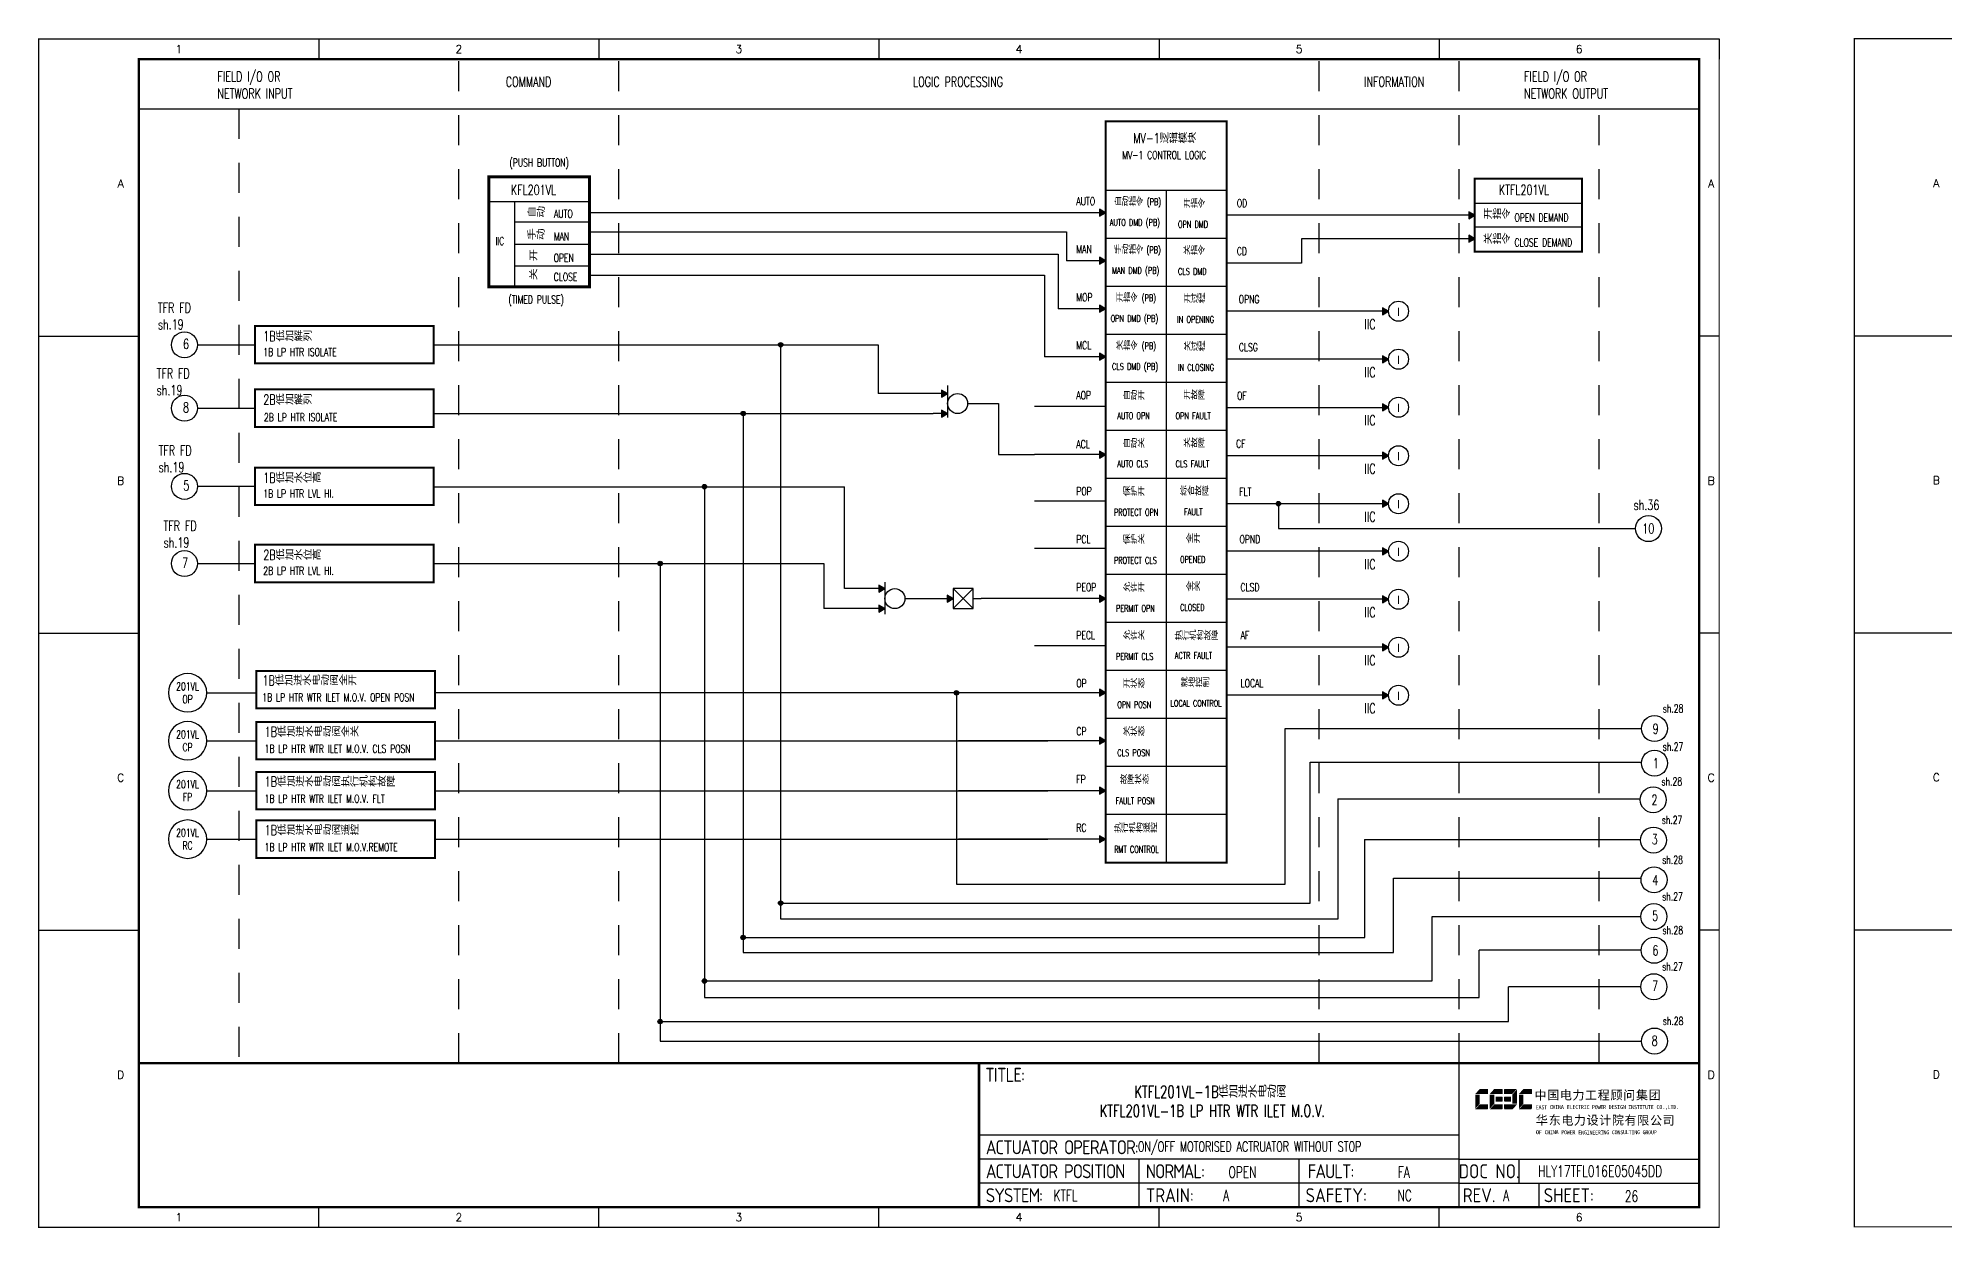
# Model space of a CAD drawing. Header units: millimetres. Extents: x 6586 to 9951, y 1074 to 5865.
# Drawn here: x 7672 to 8148.6, y 3934 to 4231.4 of the extents above; entities that cross this region are included whole.
import ezdxf
from ezdxf.enums import TextEntityAlignment as Align

# ---------------------------------------------------------------- set-up
doc = ezdxf.new("R2010")
doc.units = ezdxf.units.MM
doc.linetypes.add('DASHED', pattern=[0.75, 0.5, -0.25])
doc.linetypes.add('JIS_02_0.7', pattern=[1.35, 0.75, -0.6])
for name, color, linetype in [('BORDER', 1, 'Continuous'), ('INSTRUMENT', 4, 'Continuous'), ('MLINE', 6, 'Continuous'), ('TITLE', 1, 'Continuous'), ('TK', 7, 'Continuous'), ('图框_外框线', 7, 'Continuous'), ('图框_标题栏文字', 6, 'Continuous')]:
    doc.layers.add(name, color=color, linetype=linetype)
doc.styles.add('ecepdi', font='simhei.ttf', dxfattribs={"width": 0.9})
doc.styles.get("Standard").update_dxf_attribs({"font": 'romans.shx', "width": 0.7, "bigfont": '@0hztxta.shx'})
doc.styles.add('工程字', font='gbenor.shx', dxfattribs={"bigfont": 'gbcbig.shx'})

# ---------------------------------------------------------------- blocks, each defined once
blk = doc.blocks.new('INS00')
at = {"layer": 'INSTRUMENT', "color": 0}
blk.add_lwpolyline([(6, 0, 1), (-6, 0, 1)], format="xyb", close=True, dxfattribs=at)
at = {"layer": 'INSTRUMENT', "flags": 1}
for tag, p in [('INSNAM', (0, 9)), ('INSDGN', (0, -9)), ('INSSUP', (0, -15)), ('INSTYP', (0, -12)), ('INSMAN', (0, -18)), ('INSREM', (0, -21))]:
    blk.add_attdef(tag, text='', height=3, dxfattribs=at).set_placement(p, align=Align.TOP_CENTER)
at = {"layer": 'INSTRUMENT', "width": 0.7}
for tag, p in [('INSHH', (6, 3.5)), ('INSL', (6, -3)), ('INSLL', (6, -6))]:
    blk.add_attdef(tag, p, '', height=2.5, dxfattribs=at)
for tag, p in [('INSIDE', (0, 2)), ('INSSYS', (0, -2))]:
    blk.add_attdef(tag, text='', height=2.5, dxfattribs=at).set_placement(p, align=Align.MIDDLE)
at = {"layer": 'INSTRUMENT', "linetype": 'DASHED', "width": 0.7}
blk.add_attdef('INSH', (6, 0.5), '', height=2.5, dxfattribs=at)
blk = doc.blocks.new('huo')
at = {"layer": 'BORDER'}
for points in [[(-72.15, 909.27), (-73.65, 910.13), (-73.65, 908.4)], [(-72.15, 904.27), (-73.65, 905.13), (-73.65, 903.4)]]:
    blk.add_hatch(color=256, dxfattribs=at).paths.add_polyline_path(points)
for p, q in [((-72.15, 911.28), (-72.15, 903.28)), ((-72.15, 909.27), (-75.75, 909.27)), ((-67.15, 906.77), (-65.15, 906.77)), ((-72.15, 904.27), (-75.75, 904.27))]:
    blk.add_line(p, q, dxfattribs=at)
for points in [[(-72.15, 909.27), (-73.65, 910.13), (-73.65, 908.4)], [(-72.15, 904.27), (-73.65, 905.13), (-73.65, 903.4)]]:
    blk.add_lwpolyline(points, close=True, dxfattribs=at)
blk.add_circle((-69.65, 906.77), 2.5, dxfattribs=at)
blk = doc.blocks.new('A$C1E0003F3')
h = blk.add_hatch(color=152)
edge = h.paths.add_edge_path()
edge.add_ellipse((5.15, 4.41), major_axis=(0, 0.211), ratio=0.769231, start_angle=-90, end_angle=0)
edge.add_line((5.15, 4.62), (3.22, 4.62))
edge.add_line((3.22, 4.62), (2.09, 3.35))
edge.add_line((2.09, 3.35), (5.32, 3.35))
edge.add_line((5.32, 3.35), (5.32, 4.41))
h.paths.add_polyline_path([(3.22, 3.23), (2.09, 3.23), (2.09, -0.36), (3.22, 0.91)])
edge = h.paths.add_edge_path()
edge.add_line((5.32, 0.81), (3.27, 0.81))
edge.add_line((3.27, 0.81), (2.13, -0.46))
edge.add_line((2.13, -0.46), (5.15, -0.46))
edge.add_ellipse((5.15, -0.25), major_axis=(0, 0.211), ratio=0.769231, start_angle=180, end_angle=270)
edge.add_line((5.32, -0.25), (5.32, 0.81))
h = blk.add_hatch(color=152)
edge = h.paths.add_edge_path()
edge.add_ellipse((8.78, 4.41), major_axis=(0, 0.211), ratio=0.769231, start_angle=-90, end_angle=0)
edge.add_line((8.78, 4.62), (6.84, 4.62))
edge.add_line((6.84, 4.62), (5.71, 3.35))
edge.add_line((5.71, 3.35), (8.94, 3.35))
edge.add_line((8.94, 3.35), (8.94, 4.41))
h.paths.add_polyline_path([(6.84, 3.23), (5.71, 3.23), (5.71, -0.36), (6.84, 0.91)])
edge = h.paths.add_edge_path()
edge.add_ellipse((8.78, 2.49), major_axis=(0, 0.211), ratio=0.769231, start_angle=-90, end_angle=0)
edge.add_line((8.78, 2.7), (7.22, 2.7))
edge.add_line((7.22, 2.7), (7.22, 1.44))
edge.add_line((7.22, 1.44), (8.78, 1.44))
edge.add_ellipse((8.78, 1.65), major_axis=(0, 0.211), ratio=0.769231, start_angle=180, end_angle=270)
edge.add_line((8.94, 1.65), (8.94, 2.49))
edge = h.paths.add_edge_path()
edge.add_line((8.94, 0.81), (6.89, 0.81))
edge.add_line((6.89, 0.81), (5.75, -0.46))
edge.add_line((5.75, -0.46), (8.78, -0.46))
edge.add_ellipse((8.78, -0.25), major_axis=(0, 0.211), ratio=0.769231, start_angle=180, end_angle=270)
edge.add_line((8.94, -0.25), (8.94, 0.81))
h = blk.add_hatch(color=1)
edge = h.paths.add_edge_path()
edge.add_line((12.48, 4.62), (9.46, 4.62))
edge.add_ellipse((9.46, 4.41), major_axis=(0, 0.211), ratio=0.769231, start_angle=0, end_angle=90)
edge.add_line((9.3, 4.41), (9.3, 3.35))
edge.add_line((9.3, 3.35), (11.35, 3.35))
edge.add_line((11.35, 3.35), (12.48, 4.62))
h.paths.add_polyline_path([(12.57, 4.56), (11.38, 3.23), (11.38, 0.93), (12.57, 0.93)])
edge = h.paths.add_edge_path()
edge.add_line((11.03, 2.7), (9.46, 2.7))
edge.add_ellipse((9.46, 2.49), major_axis=(0, 0.211), ratio=0.769231, start_angle=0, end_angle=90)
edge.add_line((9.3, 2.49), (9.3, 1.65))
edge.add_ellipse((9.46, 1.65), major_axis=(0, 0.211), ratio=0.769231, start_angle=90, end_angle=180)
edge.add_line((9.46, 1.44), (11.03, 1.44))
edge.add_line((11.03, 1.44), (11.03, 2.7))
h = blk.add_hatch(color=1)
edge = h.paths.add_edge_path()
edge.add_line((12.58, 0.79), (9.3, 0.79))
edge.add_line((9.3, 0.79), (9.3, -0.27))
edge.add_ellipse((9.46, -0.27), major_axis=(0, 0.211), ratio=0.769231, start_angle=90, end_angle=180)
edge.add_line((9.46, -0.48), (11.43, -0.48))
edge.add_line((11.43, -0.48), (12.58, 0.79))
h = blk.add_hatch(color=152)
edge = h.paths.add_edge_path()
edge.add_ellipse((16.11, 4.41), major_axis=(0, 0.211), ratio=0.769231, start_angle=-90, end_angle=0)
edge.add_line((16.11, 4.62), (14.14, 4.62))
edge.add_line((14.14, 4.62), (13, 3.35))
edge.add_line((13, 3.35), (16.27, 3.35))
edge.add_line((16.27, 3.35), (16.27, 4.41))
h.paths.add_polyline_path([(14.14, 3.23), (13, 3.23), (13, -0.36), (14.14, 0.91)])
edge = h.paths.add_edge_path()
edge.add_line((16.27, 0.81), (14.18, 0.81))
edge.add_line((14.18, 0.81), (13.04, -0.46))
edge.add_line((13.04, -0.46), (16.03, -0.46))
edge.add_ellipse((16.03, -0.15), major_axis=(0, 0.316), ratio=0.769231, start_angle=180, end_angle=270)
edge.add_line((16.27, -0.15), (16.27, 0.81))
at = {"layer": 'TITLE', "color": 7, "style": 'ecepdi'}
for s, p in [('中', (16.92, 1.94)), ('国', (20.09, 2)), ('电', (23.25, 1.99)), ('力', (26.39, 1.96)), ('工', (29.53, 1.95)), ('程', (32.71, 1.98)), ('顾', (35.9, 1.98)), ('问', (39.09, 1.94)), ('集', (42.26, 1.98)), ('团', (45.42, 2.01)), ('华', (17.24, -4.31)), ('东', (20.45, -4.29)), ('电', (23.62, -4.35)), ('力', (26.75, -4.32)), ('设', (29.92, -4.3)), ('计', (33.05, -4.31)), ('院', (36.26, -4.29)), ('有', (39.41, -4.29)), ('限', (42.57, -4.32)), ('公', (45.78, -4.38)), ('司', (48.91, -4.35))]:
    blk.add_text(s, height=2.2, dxfattribs=at).set_placement(p)
at = {"layer": 'TITLE', "color": 7, "style": 'ecepdi', "width": 0.975}
for s, p in [('E', (17.58, 0.02)), ('A', (18.29, 0.03)), ('S', (19, 0.03)), ('T', (19.7, 0.03)), ('C', (21.1, 0.09)), ('H', (21.77, 0.09)), ('I', (22.46, 0.09)), ('N', (23.17, 0.1)), ('A', (23.86, 0.1)), ('E', (25.35, 0.09)), ('L', (26.05, 0.11)), ('E', (26.76, 0.1)), ('C', (27.46, 0.12)), ('T', (28.18, 0.11)), ('R', (28.87, 0.1)), ('I', (29.57, 0.11)), ('C', (30.28, 0.1)), ('P', (31.64, 0.09)), ('O', (32.32, 0.08)), ('W', (33.03, 0.08)), ('E', (33.72, 0.08)), ('R', (34.42, 0.09)), ('D', (35.81, 0.1)), ('E', (36.52, 0.1)), ('S', (37.2, 0.1)), ('I', (37.91, 0.09)), ('G', (38.68, 0.11)), ('N', (39.38, 0.09)), ('I', (40.72, 0.07)), ('N', (41.43, 0.08)), ('S', (42.14, 0.08)), ('T', (42.83, 0.08)), ('I', (43.52, 0.09)), ('T', (44.22, 0.07)), ('U', (44.93, 0.07)), ('T', (45.63, 0.08)), ('E', (46.34, 0.09)), ('C', (47.76, 0.11)), ('O', (48.48, 0.1)), ('L', (50.56, 0.1)), ('T', (51.27, 0.1)), ('D', (51.96, 0.1)), ('.', (49.23, 0.1)), (',', (49.87, 0.1)), ('.', (52.72, 0.11)), ('O', (17.67, -6.18)), ('OF', (18.01, -6.2)), ('F', (18.37, -6.2)), ('C', (19.8, -6.19)), ('H', (20.47, -6.19)), ('I', (21.15, -6.19)), ('N', (21.87, -6.18)), ('A', (22.56, -6.18)), ('P', (23.98, -6.2)), ('O', (24.66, -6.21)), ('W', (25.36, -6.21)), ('E', (26.06, -6.21)), ('R', (26.75, -6.2)), ('E', (28.19, -6.24)), ('N', (28.91, -6.27)), ('G', (29.62, -6.26)), ('I', (30.32, -6.27)), ('N', (31.02, -6.27)), ('E', (31.7, -6.28)), ('E', (32.41, -6.27)), ('R', (33.1, -6.24)), ('I', (33.81, -6.24)), ('N', (34.51, -6.26)), ('G', (35.2, -6.24)), ('C', (36.61, -6.19)), ('O', (37.3, -6.21)), ('N', (38, -6.2)), ('S', (38.71, -6.21)), ('U', (39.41, -6.18)), ('L', (40.11, -6.18)), ('T', (40.81, -6.19)), ('I', (41.51, -6.21)), ('N', (42.2, -6.21)), ('G', (42.91, -6.17)), ('G', (44.29, -6.2)), ('R', (45, -6.21)), ('O', (45.69, -6.22)), ('U', (46.39, -6.2)), ('P', (47.1, -6.23))]:
    blk.add_text(s, height=1, dxfattribs=at).set_placement(p, align=Align.MIDDLE_CENTER)
blk = doc.blocks.new('A$C57484896')
for p, q in [((70, 297), (70, 292)), ((140, 297), (140, 292)), ((210, 297), (210, 292)), ((280, 297), (280, 292)), ((350, 297), (350, 292)), ((420, 297), (420, 292)), ((0, 222.75), (25, 222.75)), ((420, 222.75), (415, 222.75)), ((0, 148.5), (25, 148.5)), ((420, 148.5), (415, 148.5)), ((0, 74.25), (25, 74.25)), ((420, 74.25), (415, 74.25)), ((70, 0), (70, 5)), ((140, 0), (140, 5)), ((210, 0), (210, 5)), ((280, 0), (280, 5)), ((350, 0), (350, 5))]:
    blk.add_line(p, q)
at = {"layer": 'MLINE', "linetype": 'JIS_02_0.7', "ltscale": 10}
for p, q in [((105, 41), (105, 292)), ((145, 41), (145, 292)), ((320, 41), (320, 292)), ((355, 41), (355, 292)), ((50, 279.56), (50, 41)), ((390, 41), (390, 279.56))]:
    blk.add_line(p, q, dxfattribs=at)
at = {"layer": 'MLINE'}
blk.add_line((25, 279.56), (415, 279.56), dxfattribs=at)
at = {"layer": '图框_外框线'}
for p, q in [((355, 5), (355, 41)), ((355, 23), (235, 23)), ((355, 17), (235, 17)), ((275, 11), (275, 17)), ((315, 11), (315, 17)), ((355, 17), (415, 17)), ((370, 11), (370, 17)), ((355, 11), (235, 11)), ((355, 11), (235, 11)), ((275, 5), (275, 11)), ((315, 5), (315, 11)), ((355, 11), (415, 11)), ((375, 5), (375, 11))]:
    blk.add_line(p, q, dxfattribs=at)
for points, const_width in [([(0, 0), (420, 0), (420, 297), (0, 297)], 0.3), ([(25, 5), (415, 5), (415, 292), (25, 292)], 0.6)]:
    blk.add_lwpolyline(points, close=True, dxfattribs=dict(at, const_width=const_width))
at = {"layer": '图框_外框线', "const_width": 0.6}
blk.add_lwpolyline([(235, 41), (25, 41)], dxfattribs=at)
at = {"layer": '图框_外框线'}
blk.add_lwpolyline([(415, 41, 0.6, 0.6, 0), (235, 41, 0.6, 0.6, 0), (235, 5, 0, 0, 0)], format="xyseb", dxfattribs=at)
blk.add_blockref('A$C1E0003F3', (356.94, 29.95))
at = {"layer": 'MLINE', "char_height": 2.5, "width": 31.8959, "attachment_point": 1}
for s, insert in [('FIELD I/O OR', (44.67, 288.89)), ('COMMAND', (116.74, 287.58)), ('LOGIC PROCESSING', (218.52, 287.58)), ('INFORMATION', (331.25, 287.58)), ('FIELD I/O OR', (371.22, 288.89)), ('NETWORK INPUT', (44.67, 284.64)), ('NETWORK OUTPUT', (371.22, 284.64))]:
    blk.add_mtext(s, dxfattribs=dict(at, insert=insert))
at = {"layer": 'TK', "color": 3}
for s, p in [('1', (35, 294.5)), ('2', (105, 294.5)), ('3', (175, 294.5)), ('4', (245, 294.5)), ('5', (315, 294.5)), ('6', (385, 294.5)), ('1', (35, 2.5)), ('2', (105, 2.5)), ('3', (175, 2.5)), ('4', (245, 2.5)), ('5', (315, 2.5)), ('6', (385, 2.5))]:
    blk.add_text(s, height=2, dxfattribs=at).set_placement(p, align=Align.MIDDLE)
for s, p in [('A', (20.5, 259.88)), ('A', (418, 259.88)), ('B', (20.5, 185.62)), ('B', (418, 185.62)), ('C', (20.5, 111.38)), ('C', (418, 111.38)), ('D', (20.5, 37.12)), ('D', (418, 37.12))]:
    blk.add_text(s, height=2, dxfattribs=at).set_placement(p, align=Align.CENTER)
at = {"layer": '图框_标题栏文字', "char_height": 3.5, "style": '工程字'}
for s, insert, width, attachment_point in [('{\\T0.9; TITLE:}', (234.86, 38.09), 14.2249, 4), ('{\\T0.9; ACTUATOR OPERATOR:}', (235, 20), 40, 4), ('{\\T0.9; ACTUATOR POSITION}', (235, 14), 45, 4), ('{\\T0.9; NORMAL:}', (275, 14), 18.2557, 4), ('{\\T0.9; FAULT:}', (315.44, 14), 15, 4), ('DOC NO.', (362.5, 14), 15, 5), ('{\\T0.9; SYSTEM:}', (235, 8), 17.9526, 4), ('{\\T0.9; }TRAIN: ', (275, 8), 17.6638, 4), ('SAFETY:', (324.3, 8), 22.3993, 5), ('REV.', (360, 8), 10, 5), ('SHEET:', (382.42, 8), 20, 5)]:
    blk.add_mtext(s, dxfattribs=dict(at, insert=insert, width=width, attachment_point=attachment_point))
blk = doc.blocks.new('A$C7190392E')
at = {"layer": 'BORDER'}
for points in [[(-7, 2.5), (-8.5, 3.37), (-8.5, 1.63)], [(-7, -2.5), (-8.5, -1.63), (-8.5, -3.37)]]:
    blk.add_hatch(color=256, dxfattribs=at).paths.add_polyline_path(points)
for p, q in [((-7, 2.5), (-10.59, 2.5)), ((-7, 4.13), (-7, -3.87)), ((-2, 0), (0, 0)), ((-7, -2.5), (-10.59, -2.5))]:
    blk.add_line(p, q, dxfattribs=at)
for points in [[(-7, 2.5), (-8.5, 3.37), (-8.5, 1.63)], [(-7, -2.5), (-8.5, -1.63), (-8.5, -3.37)]]:
    blk.add_lwpolyline(points, close=True, dxfattribs=at)
blk.add_circle((-4.5, 0), 2.5, dxfattribs=at)
blk = doc.blocks.new('A$C2A6F378E')
at = {"layer": 'BORDER'}
blk.add_hatch(color=256, dxfattribs=at).paths.add_polyline_path([(-6, 0), (-7.5, 0.87), (-7.5, -0.87)])
for p, q in [((-9.59, 0), (-6, 0)), ((-6, 2.5), (-1, -2.5)), ((-1, 2.5), (-6, -2.5)), ((-1, 0), (1, 0))]:
    blk.add_line(p, q, dxfattribs=at)
for points in [[(-6, 0), (-7.5, 0.87), (-7.5, -0.87)], [(-1, 2.5), (-6, 2.5), (-6, -2.5), (-1, -2.5)]]:
    blk.add_lwpolyline(points, close=True, dxfattribs=at)

msp = doc.modelspace()

# ---------------------------------------------------------------- hatches: boundary and pattern name
for points in [[(7938.8, 4187.74), (7937.3, 4188.61), (7937.3, 4186.88)], [(8031.1, 4187.12), (8029.6, 4187.98), (8029.6, 4186.25)], [(8031.1, 4181.25), (8029.6, 4182.11), (8029.6, 4180.38)], [(7938.8, 4175.74), (7937.3, 4176.61), (7937.3, 4174.88)], [(7938.8, 4163.74), (7937.3, 4164.61), (7937.3, 4162.88)], [(8009.52, 4163.12), (8008.02, 4163.98), (8008.02, 4162.25)], [(7938.8, 4151.74), (7937.3, 4152.61), (7937.3, 4150.88)], [(8009.52, 4151.12), (8008.02, 4151.98), (8008.02, 4150.25)], [(8009.52, 4139.12), (8008.02, 4139.98), (8008.02, 4138.25)], [(7938.8, 4127.27), (7937.3, 4128.14), (7937.3, 4126.41)], [(8009.52, 4127), (8008.02, 4127.87), (8008.02, 4126.13)], [(8009.52, 4115), (8008.02, 4115.87), (8008.02, 4114.13)], [(8009.52, 4103.12), (8008.02, 4103.98), (8008.02, 4102.25)], [(7938.8, 4091.27), (7937.3, 4092.14), (7937.3, 4090.41)], [(8009.52, 4091.12), (8008.02, 4091.98), (8008.02, 4090.25)], [(8009.52, 4079.12), (8008.02, 4079.98), (8008.02, 4078.25)], [(7938.8, 4067.74), (7937.3, 4068.61), (7937.3, 4066.88)], [(8009.52, 4067.12), (8008.02, 4067.98), (8008.02, 4066.25)], [(7938.8, 4055.74), (7937.3, 4056.61), (7937.3, 4054.88)], [(7938.8, 4043.27), (7937.3, 4044.14), (7937.3, 4042.41)], [(7938.8, 4031.15), (7937.3, 4032.02), (7937.3, 4030.29)]]:
    msp.add_hatch(color=256).paths.add_polyline_path(points)
h = msp.add_hatch(color=256)
edge = h.paths.add_edge_path()
edge.add_arc((7857.6, 4154.73), 0.55, 0, 360)
h = msp.add_hatch(color=256)
edge = h.paths.add_edge_path()
edge.add_arc((7857.6, 4154.73), 0.393, 0, 360)
h = msp.add_hatch(color=256)
edge = h.paths.add_edge_path()
edge.add_arc((7857.6, 4154.73), 0.393, 0, 360)
h = msp.add_hatch(color=256)
edge = h.paths.add_edge_path()
edge.add_arc((7848.26, 4137.54), 0.55, 0, 360)
h = msp.add_hatch(color=256)
edge = h.paths.add_edge_path()
edge.add_arc((7848.26, 4137.54), 0.393, 0, 360)
h = msp.add_hatch(color=256)
edge = h.paths.add_edge_path()
edge.add_arc((7848.26, 4137.54), 0.393, 0, 360)
h = msp.add_hatch(color=256)
edge = h.paths.add_edge_path()
edge.add_arc((7838.56, 4119.26), 0.55, 0, 360)
h = msp.add_hatch(color=256)
edge = h.paths.add_edge_path()
edge.add_arc((7838.56, 4119.26), 0.393, 0, 360)
h = msp.add_hatch(color=256)
edge = h.paths.add_edge_path()
edge.add_arc((7838.56, 4119.26), 0.393, 0, 360)
h = msp.add_hatch(color=256)
edge = h.paths.add_edge_path()
edge.add_arc((7982, 4115.01), 0.55, 0, 360)
h = msp.add_hatch(color=256)
edge = h.paths.add_edge_path()
edge.add_arc((7982, 4115.01), 0.393, 0, 360)
h = msp.add_hatch(color=256)
edge = h.paths.add_edge_path()
edge.add_arc((7982, 4115.01), 0.393, 0, 360)
h = msp.add_hatch(color=256)
edge = h.paths.add_edge_path()
edge.add_arc((7827.49, 4100.06), 0.55, 0, 360)
h = msp.add_hatch(color=256)
edge = h.paths.add_edge_path()
edge.add_arc((7827.49, 4100.06), 0.393, 0, 360)
h = msp.add_hatch(color=256)
edge = h.paths.add_edge_path()
edge.add_arc((7827.49, 4100.06), 0.393, 0, 360)
h = msp.add_hatch(color=256)
edge = h.paths.add_edge_path()
edge.add_arc((7901.53, 4067.74), 0.55, 0, 360)
h = msp.add_hatch(color=256)
edge = h.paths.add_edge_path()
edge.add_arc((7901.53, 4067.74), 0.393, 0, 360)
h = msp.add_hatch(color=256)
edge = h.paths.add_edge_path()
edge.add_arc((7901.53, 4067.74), 0.393, 0, 360)
h = msp.add_hatch(color=256)
edge = h.paths.add_edge_path()
edge.add_arc((7857.6, 4015.17), 0.55, 0, 360)
h = msp.add_hatch(color=256)
edge = h.paths.add_edge_path()
edge.add_arc((7857.6, 4015.17), 0.393, 0, 360)
h = msp.add_hatch(color=256)
edge = h.paths.add_edge_path()
edge.add_arc((7857.6, 4015.17), 0.393, 0, 360)
h = msp.add_hatch(color=256)
edge = h.paths.add_edge_path()
edge.add_arc((7848.2, 4006.56), 0.55, 0, 360)
h = msp.add_hatch(color=256)
edge = h.paths.add_edge_path()
edge.add_arc((7848.2, 4006.56), 0.393, 0, 360)
h = msp.add_hatch(color=256)
edge = h.paths.add_edge_path()
edge.add_arc((7848.2, 4006.56), 0.393, 0, 360)
h = msp.add_hatch(color=256)
edge = h.paths.add_edge_path()
edge.add_arc((7838.56, 3995.7), 0.55, 0, 360)
h = msp.add_hatch(color=256)
edge = h.paths.add_edge_path()
edge.add_arc((7838.56, 3995.7), 0.393, 0, 360)
h = msp.add_hatch(color=256)
edge = h.paths.add_edge_path()
edge.add_arc((7838.56, 3995.7), 0.393, 0, 360)
h = msp.add_hatch(color=256)
edge = h.paths.add_edge_path()
edge.add_arc((7827.49, 3985.54), 0.55, 0, 360)
h = msp.add_hatch(color=256)
edge = h.paths.add_edge_path()
edge.add_arc((7827.49, 3985.54), 0.393, 0, 360)
h = msp.add_hatch(color=256)
edge = h.paths.add_edge_path()
edge.add_arc((7827.49, 3985.54), 0.393, 0, 360)

# ---------------------------------------------------------------- linework, layer by layer
for p, q in [((7938.8, 4193.4), (7938.8, 4210.58)), ((7938.8, 4210.58), (7969.08, 4210.58)), ((7969.08, 4193.4), (7969.08, 4210.58)), ((7784.67, 4196.7), (7809.84, 4196.7)), ((7809.84, 4196.7), (7809.84, 4169.2)), ((7784.67, 4190.58), (7809.84, 4190.58)), ((7791.09, 4190.58), (7791.06, 4169.2)), ((7938.8, 4193.4), (7969.08, 4193.4)), ((7953.94, 4193.4), (7953.94, 4025.28)), ((8031.1, 4190.16), (8057.88, 4190.16)), ((8031.1, 4190.16), (8057.88, 4190.16)), ((7791.06, 4185.43), (7809.81, 4185.43)), ((7938.8, 4187.74), (7809.84, 4187.74)), ((7938.8, 4187.74), (7922.35, 4187.74)), ((8031.1, 4187.12), (7969.08, 4187.12)), ((8031.1, 4184.23), (8057.88, 4184.23)), ((7791.06, 4179.85), (7809.81, 4179.85)), ((7809.84, 4182.95), (7929.01, 4182.95)), ((7929.01, 4182.95), (7929.01, 4175.74)), ((7938.8, 4181.4), (7969.08, 4181.4)), ((8031.1, 4181.25), (7987.75, 4181.25)), ((7987.75, 4181.25), (7987.75, 4175.12)), ((7809.84, 4177.36), (7926.96, 4177.36)), ((7926.96, 4177.36), (7926.96, 4163.74)), ((7938.8, 4175.74), (7929.01, 4175.74)), ((7987.75, 4175.12), (7969.08, 4175.12)), ((8031.1, 4178.03), (8057.88, 4178.03)), ((8031.1, 4178.03), (8057.88, 4178.03)), ((7791.06, 4174.48), (7809.81, 4174.48)), ((7809.84, 4172.12), (7923.53, 4172.12)), ((7923.53, 4172.12), (7923.53, 4151.74)), ((7809.84, 4169.2), (7784.67, 4169.2)), ((7791.06, 4169.2), (7809.84, 4169.2)), ((7938.8, 4169.4), (7969.08, 4169.4)), ((7938.8, 4163.74), (7926.96, 4163.74)), ((7983.69, 4163.12), (7969.08, 4163.12)), ((8008.02, 4163.12), (7969.08, 4163.12)), ((7938.8, 4157.4), (7969.08, 4157.4)), ((7711.84, 4154.73), (7726.21, 4154.73)), ((7770.89, 4154.73), (7882.01, 4154.73)), ((7857.6, 4154.73), (7857.6, 4011.23)), ((7882.01, 4154.73), (7882.01, 4142.54)), ((7938.8, 4151.74), (7923.53, 4151.74)), ((7983.69, 4151.12), (7969.08, 4151.12)), ((8008.02, 4151.12), (7969.08, 4151.12)), ((7770.89, 4150.06), (7726.21, 4150.06)), ((7895.74, 4142.54), (7882.01, 4142.54)), ((7938.8, 4145.4), (7969.08, 4145.4)), ((7711.84, 4138.88), (7726.21, 4138.88)), ((7770.89, 4137.54), (7895.74, 4137.54)), ((7848.26, 4137.54), (7848.26, 4002.79)), ((7906.33, 4140.04), (7912.08, 4140.04)), ((7912.08, 4140.04), (7912.08, 4127.27)), ((7938.8, 4139.27), (7921.02, 4139.27)), ((8008.02, 4139), (7969.08, 4139)), ((7770.89, 4134.21), (7726.21, 4134.21)), ((7938.8, 4133.4), (7969.08, 4133.4)), ((7912.08, 4127.27), (7921.02, 4127.27)), ((7938.8, 4127.27), (7921.02, 4127.27)), ((8008.02, 4127), (7969.08, 4127)), ((7711.84, 4119.35), (7726.21, 4119.35)), ((7770.89, 4119.26), (7873.6, 4119.26)), ((7838.56, 4119.26), (7838.56, 3991.55)), ((7873.6, 4093.77), (7873.6, 4119.26)), ((7938.8, 4121.4), (7969.08, 4121.4)), ((7938.8, 4115.65), (7921.02, 4115.65)), ((7983.69, 4115), (7969.08, 4115)), ((8008.02, 4115), (7969.08, 4115)), ((7982, 4115.01), (7982, 4108.78)), ((7938.8, 4109.4), (7969.08, 4109.4)), ((7982, 4108.78), (8071.25, 4108.78)), ((7938.8, 4103.77), (7921.02, 4103.77)), ((7711.84, 4100.06), (7726.21, 4100.06)), ((7770.89, 4100.06), (7868.4, 4100.06)), ((7827.49, 4100.06), (7827.49, 3980.68)), ((7868.4, 4100.06), (7868.4, 4088.77)), ((7983.69, 4103.12), (7969.08, 4103.12)), ((8008.02, 4103.12), (7969.08, 4103.12)), ((7770.89, 4095.38), (7726.21, 4095.38)), ((7882.89, 4093.77), (7873.6, 4093.77)), ((7938.8, 4097.4), (7969.08, 4097.4)), ((7890.65, 4091.27), (7897.87, 4091.27)), ((7938.8, 4091.27), (7907.75, 4091.27)), ((7983.69, 4091.12), (7969.08, 4091.12)), ((8008.02, 4091.12), (7969.08, 4091.12)), ((7882.89, 4088.77), (7868.4, 4088.77)), ((7938.8, 4085.4), (7969.08, 4085.4)), ((7938.8, 4079.45), (7921.02, 4079.45)), ((7983.69, 4079.12), (7969.08, 4079.12)), ((8008.02, 4079.12), (7969.08, 4079.12)), ((7938.8, 4073.4), (7969.08, 4073.4)), ((7714.17, 4067.74), (7726.56, 4067.74)), ((7938.8, 4067.74), (7771.24, 4067.74)), ((7901.55, 4067.74), (7901.53, 4019.91)), ((7983.69, 4067.12), (7969.08, 4067.12)), ((8008.02, 4067.12), (7969.08, 4067.12)), ((7771.24, 4063.84), (7726.56, 4063.84)), ((7938.8, 4061.4), (7969.08, 4061.4)), ((7714.17, 4055.74), (7726.56, 4055.74)), ((7771.24, 4055.74), (7924.38, 4055.74)), ((7938.8, 4055.74), (7902.07, 4055.74)), ((7983.67, 4058.79), (8072.75, 4058.79)), ((7983.68, 4019.91), (7983.68, 4058.79)), ((7771.24, 4051.07), (7726.56, 4051.07)), ((7938.8, 4049.4), (7969.08, 4049.4)), ((7989.91, 4050.41), (8072.73, 4050.41)), ((7989.92, 4015.17), (7989.92, 4050.41)), ((7714.17, 4043.27), (7726.56, 4043.27)), ((7771.24, 4043.27), (7924.38, 4043.27)), ((7938.8, 4043.27), (7902.07, 4043.27)), ((7996.9, 4041.26), (8072.42, 4041.26)), ((7996.91, 4011.23), (7996.91, 4041.26)), ((7771.24, 4038.6), (7726.56, 4038.6)), ((7938.8, 4037.4), (7969.08, 4037.4)), ((7714.17, 4031.15), (7726.56, 4031.15)), ((7771.24, 4031.15), (7924.38, 4031.15)), ((7938.8, 4031.15), (7902.07, 4031.15)), ((8003.56, 4031.09), (8072.49, 4031.09)), ((8003.58, 4006.56), (8003.58, 4031.09)), ((7771.24, 4026.48), (7726.56, 4026.48)), ((7901.53, 4019.91), (7983.68, 4019.91)), ((8010.76, 4021.39), (8072.62, 4021.39)), ((8010.77, 4002.79), (8010.77, 4021.39)), ((7857.6, 4015.17), (7989.92, 4015.17)), ((7857.6, 4011.23), (7996.91, 4011.23)), ((8020.44, 3995.7), (8020.44, 4011.79)), ((8020.44, 4011.79), (8072.6, 4011.79)), ((7848.26, 4006.56), (8003.58, 4006.56)), ((8032.2, 3991.55), (8032.2, 4003.37)), ((8072.69, 4003.37), (8032.2, 4003.37)), ((7848.26, 4002.79), (8010.77, 4002.79)), ((7838.56, 3995.7), (8020.44, 3995.7)), ((8039.5, 3985.54), (8039.5, 3994.27)), ((8072.6, 3994.27), (8039.5, 3994.27)), ((7838.56, 3991.55), (8032.2, 3991.55)), ((7827.49, 3985.54), (8039.5, 3985.54)), ((7827.49, 3980.68), (8072.76, 3980.68))]:
    msp.add_line(p, q)
for points, const_width in [([(7938.8, 4210.58), (7969.08, 4210.58), (7969.08, 4025.28), (7938.8, 4025.28), (7938.8, 4210.58)], 0.5), ([(7938.8, 4210.58), (7969.08, 4210.58), (7969.08, 4025.28), (7938.8, 4025.28), (7938.8, 4210.58)], 0.2), ([(7784.67, 4196.7), (7809.84, 4196.7), (7809.84, 4169.2), (7784.67, 4169.2), (7784.67, 4196.7)], 0.8), ([(8031.1, 4196.29), (8057.88, 4196.29), (8057.88, 4178.03), (8031.1, 4178.03), (8031.1, 4196.29)], 0.5), ([(7726.21, 4159.4), (7770.89, 4159.4), (7770.89, 4150.06), (7726.21, 4150.06), (7726.21, 4159.4)], 0.5), ([(7726.21, 4143.55), (7770.89, 4143.55), (7770.89, 4134.21), (7726.21, 4134.21), (7726.21, 4143.55)], 0.5), ([(7726.21, 4124.02), (7770.89, 4124.02), (7770.89, 4114.68), (7726.21, 4114.68), (7726.21, 4124.02)], 0.5), ([(7726.21, 4104.73), (7770.89, 4104.73), (7770.89, 4095.38), (7726.21, 4095.38), (7726.21, 4104.73)], 0.5), ([(7726.56, 4073.19), (7771.24, 4073.19), (7771.24, 4063.84), (7726.56, 4063.84), (7726.56, 4073.19)], 0.5), ([(7726.56, 4060.41), (7771.24, 4060.41), (7771.24, 4051.07), (7726.56, 4051.07), (7726.56, 4060.41)], 0.5), ([(7726.56, 4047.94), (7771.24, 4047.94), (7771.24, 4038.6), (7726.56, 4038.6), (7726.56, 4047.94)], 0.5), ([(7726.56, 4035.82), (7771.24, 4035.82), (7771.24, 4026.48), (7726.56, 4026.48), (7726.56, 4035.82)], 0.5)]:
    msp.add_lwpolyline(points, dxfattribs=dict(const_width=const_width))
msp.add_lwpolyline([(8031.1, 4178.03), (8031.1, 4196.29), (8057.88, 4196.29), (8057.88, 4178.03)])
msp.add_lwpolyline([(8031.1, 4178.03), (8031.1, 4196.29), (8057.88, 4196.29), (8057.88, 4178.03)])
for points in [[(7938.8, 4193.4), (7969.08, 4193.4), (7969.08, 4025.28), (7938.8, 4025.28)], [(7938.8, 4187.74), (7937.3, 4188.61), (7937.3, 4186.88)], [(8031.1, 4187.12), (8029.6, 4187.98), (8029.6, 4186.25)], [(8031.1, 4181.25), (8029.6, 4182.11), (8029.6, 4180.38)], [(7938.8, 4175.74), (7937.3, 4176.61), (7937.3, 4174.88)], [(7938.8, 4163.74), (7937.3, 4164.61), (7937.3, 4162.88)], [(8009.52, 4163.12), (8008.02, 4163.98), (8008.02, 4162.25)], [(7938.8, 4151.74), (7937.3, 4152.61), (7937.3, 4150.88)], [(8009.52, 4151.12), (8008.02, 4151.98), (8008.02, 4150.25)], [(8009.52, 4139.12), (8008.02, 4139.98), (8008.02, 4138.25)], [(7938.8, 4127.27), (7937.3, 4128.14), (7937.3, 4126.41)], [(8009.52, 4127), (8008.02, 4127.87), (8008.02, 4126.13)], [(8009.52, 4115), (8008.02, 4115.87), (8008.02, 4114.13)], [(8009.52, 4103.12), (8008.02, 4103.98), (8008.02, 4102.25)], [(7938.8, 4091.27), (7937.3, 4092.14), (7937.3, 4090.41)], [(8009.52, 4091.12), (8008.02, 4091.98), (8008.02, 4090.25)], [(8009.52, 4079.12), (8008.02, 4079.98), (8008.02, 4078.25)], [(7938.8, 4067.74), (7937.3, 4068.61), (7937.3, 4066.88)], [(8009.52, 4067.12), (8008.02, 4067.98), (8008.02, 4066.25)], [(7938.8, 4055.74), (7937.3, 4056.61), (7937.3, 4054.88)], [(7938.8, 4043.27), (7937.3, 4044.14), (7937.3, 4042.41)], [(7938.8, 4031.15), (7937.3, 4032.02), (7937.3, 4030.29)]]:
    msp.add_lwpolyline(points, close=True)
for centre, radius in [((8012.02, 4163.12), 2.5), ((7857.6, 4154.73), 0.55), ((7857.6, 4154.73), 0.393), ((7857.6, 4154.73), 0.393), ((8012.02, 4151.12), 2.5), ((8012.02, 4139.12), 2.5), ((7848.26, 4137.54), 0.55), ((7848.26, 4137.54), 0.393), ((7848.26, 4137.54), 0.393), ((8012.02, 4127), 2.5), ((7838.56, 4119.26), 0.55), ((7838.56, 4119.26), 0.393), ((7838.56, 4119.26), 0.393), ((8012.02, 4115), 2.5), ((7982, 4115.01), 0.55), ((7982, 4115.01), 0.393), ((7982, 4115.01), 0.393), ((8012.02, 4103.12), 2.5), ((7827.49, 4100.06), 0.55), ((7827.49, 4100.06), 0.393), ((7827.49, 4100.06), 0.393), ((8012.02, 4091.12), 2.5), ((8012.02, 4079.12), 2.5), ((7901.53, 4067.74), 0.55), ((7901.53, 4067.74), 0.393), ((7901.53, 4067.74), 0.393), ((8012.02, 4067.12), 2.5), ((7857.6, 4015.17), 0.55), ((7857.6, 4015.17), 0.393), ((7857.6, 4015.17), 0.393), ((7848.2, 4006.56), 0.55), ((7848.2, 4006.56), 0.393), ((7848.2, 4006.56), 0.393), ((7838.56, 3995.7), 0.55), ((7838.56, 3995.7), 0.393), ((7838.56, 3995.7), 0.393), ((7827.49, 3985.54), 0.55), ((7827.49, 3985.54), 0.393), ((7827.49, 3985.54), 0.393)]:
    msp.add_circle(centre, radius)
at = {"color": 1}
for centre in [(7708.59, 4154.72), (7708.59, 4138.87), (7708.59, 4119.34), (8074.5, 4108.78), (7708.59, 4100.04), (8076, 4058.79), (8076, 4050.14), (8075.69, 4040.99), (8075.76, 4030.92), (8075.89, 4020.98), (8075.86, 4011.79), (8075.94, 4003.37), (8075.86, 3994.27), (8076.01, 3980.68)]:
    msp.add_circle(centre, 3.25, dxfattribs=at)

# ---------------------------------------------------------------- block references
for name, p in [('A$C57484896', (7672.17, 3934.14)), ('A$C57484896', (8125.93, 3934.23)), ('huo', (7971.49, 3233.27)), ('A$C7190392E', (7890.65, 4091.27)), ('A$C2A6F378E', (7906.75, 4091.27))]:
    msp.add_blockref(name, p)
at = {"layer": 'MLINE', "xscale": 0.7999999999992724, "yscale": 0.7999999999992724, "zscale": 0.7999999999992724}
for p, values in [((7709.37, 4067.74), {'INSIDE': '201VL', 'INSSYS': 'OP'}), ((7709.37, 4055.74), {'INSIDE': '201VL', 'INSSYS': 'CP'}), ((7709.37, 4043.27), {'INSIDE': '201VL', 'INSSYS': 'FP'}), ((7709.37, 4031.15), {'INSIDE': '201VL', 'INSSYS': 'RC'})]:
    msp.add_blockref('INS00', p, dxfattribs=at).add_auto_attribs(values)

# ---------------------------------------------------------------- texts
at = {"width": 0.7}
for p in [(8012.05, 4161.99), (8012.05, 4149.99), (8012.05, 4137.99), (8012.05, 4125.87), (8012.05, 4113.87), (8012.05, 4101.99), (8012.05, 4089.99), (8012.05, 4077.99), (8012.05, 4065.99)]:
    msp.add_text('I', height=2, dxfattribs=at).set_placement(p, align=Align.CENTER)
for s, p in [('KTFL201VL-1B低加进水电动阀', (7945.98, 3966.52)), ('KTFL201VL-1B LP HTR WTR ILET M.O.V.', (7937.33, 3961.74))]:
    msp.add_text(s, height=3, dxfattribs=at).set_placement(p)
at = {"attachment_point": 1}
for s, insert, char_height, width in [('MV-1逻辑模块', (7945.75, 4207.62), 2.5, 73.0067), ('(PUSH BUTTON)', (7789.81, 4201.26), 2, 72.978), ('MV-1 CONTROL LOGIC', (7942.97, 4203.16), 2, 48.5204), ('KFL201VL', (7790.18, 4194.67), 2.5, 73.0067), ('KTFL201VL', (8037.11, 4194.7), 2.5, 73.0067), ('自动', (7794.19, 4189.1), 2.5, 73.0067), ('AUTO', (7931.51, 4191.59), 2, 73.0067), ('AUTO', (7931.51, 4191.59), 2, 73.0067), ('自动指令', (7940.97, 4191.4), 2, 73.0067), ('(PB)', (7949.13, 4191.31), 1.7, 73.0067), ('开指令', (7958.2, 4190.93), 2, 73.0067), ('OD', (7971.62, 4191.12), 2, 73.0067), ('开指令', (8033.17, 4188.66), 2.5, 73.0067), ('AUTO', (7800.96, 4188.49), 2, 73.0067), ('AUTO DMD (PB)', (7939.87, 4186.15), 1.7, 73.0067), ('OPN DMD', (7956.92, 4185.68), 1.7, 73.0067), ('OPEN DEMAND', (8041.01, 4187.52), 2, 73.0067), ('IIC', (7786.31, 4181.66), 2, 73.0067), ('手动', (7794.16, 4183.49), 2.5, 73.0067), ('MAN', (7800.93, 4182.78), 2, 73.0067), ('MAN', (7931.51, 4179.59), 2, 73.0067), ('MAN', (7931.51, 4179.59), 2, 73.0067), ('手动指令', (7940.95, 4179.4), 2, 73.0067), ('(PB)', (7949.05, 4179.31), 1.7, 73.0067), ('关指令', (7958.2, 4179.17), 2, 73.0067), ('关指令', (8033.17, 4182.44), 2.5, 73.0067), ('CLOSE DEMAND', (8041.01, 4181.3), 2, 73.0067), ('开', (7794.62, 4178.25), 2.5, 73.0067), ('OPEN', (7800.88, 4177.45), 2, 73.0067), ('CD', (7971.62, 4179.12), 2, 73.0067), ('关', (7794.62, 4173.48), 2.5, 73.0067), ('CLOSE', (7800.88, 4172.69), 2, 73.0067), ('MAN DMD (PB)', (7940.42, 4174.15), 1.7, 73.0067), ('CLS DMD', (7956.92, 4173.91), 1.7, 73.0067), ('TFR FD \\Psh.19', (7701.96, 4165.24), 2.5, 73.0067), ('(TIMED PULSE)', (7789.57, 4167.04), 2, 73.0067), ('MOP', (7931.51, 4167.59), 2, 73.0067), ('MOP', (7931.51, 4167.59), 2, 73.0067), ('开指令', (7941.38, 4167.4), 2, 73.0067), ('(PB)', (7947.85, 4167.31), 1.7, 73.0067), ('开过程', (7958.29, 4167.17), 2, 73.0067), ('OPNG', (7972.1, 4167.12), 2, 73.0067), ('OPN DMD (PB)', (7940.09, 4162.15), 1.7, 73.0067), ('IN OPENING', (7956.69, 4161.91), 1.7, 73.0067), ('IIC', (8003.51, 4161.12), 2.5, 4.5039), ('6', (7708.25, 4156.18), 2.5, 73.0067), ('1B低加解列', (7728.29, 4158.13), 2.5, 73.0067), ('MCL', (7931.51, 4155.59), 2, 73.0067), ('MCL', (7931.51, 4155.59), 2, 73.0067), ('关指令', (7941.38, 4155.4), 2, 73.0067), ('(PB)', (7947.85, 4155.31), 1.7, 73.0067), ('1B LP HTR ISOLATE', (7728.29, 4153.92), 2, 73.0067), ('关过程', (7958.29, 4155.17), 2, 73.0067), ('CLSG', (7972.13, 4155.12), 2, 73.0067), ('TFR FD \\Psh.19', (7701.65, 4148.8), 2.5, 73.0067), ('CLS DMD (PB)', (7940.42, 4150.15), 1.7, 73.0067), ('IN CLOSING', (7956.9, 4149.91), 1.7, 73.0067), ('IIC', (8003.51, 4149.12), 2.5, 4.5039), ('2B低加解列', (7728.29, 4142.27), 2.5, 73.0067), ('AOP', (7931.51, 4143.12), 2, 73.0067), ('自动开', (7943.13, 4142.93), 2, 73.0067), ('开故障', (7958.2, 4143.05), 2, 73.0067), ('OF', (7971.68, 4143), 2, 73.0067), ('8', (7708.25, 4140.33), 2.5, 73.0067), ('2B LP HTR ISOLATE', (7728.46, 4137.61), 2, 73.0067), ('AUTO OPN', (7941.73, 4137.84), 1.7, 73.0067), ('OPN FAULT', (7956.32, 4137.8), 1.7, 73.0067), ('IIC', (8003.51, 4137.12), 2.5, 4.5039), ('TFR FD \\Psh.19', (7702.14, 4129.55), 2.5, 73.0067), ('ACL', (7931.51, 4130.89), 2, 73.0067), ('自动关', (7943.13, 4130.93), 2, 73.0067), ('关故障', (7958.2, 4131.05), 2, 73.0067), ('CF', (7971.43, 4131), 2, 73.0067), ('1B低加水位高', (7728.29, 4122.74), 2.5, 73.0067), ('AUTO CLS', (7941.73, 4125.84), 1.7, 73.0067), ('CLS FAULT', (7956.32, 4125.8), 1.7, 73.0067), ('IIC', (8003.51, 4125), 2.5, 4.5039), ('5', (7708.3, 4120.8), 2.5, 73.0067), ('1B LP HTR LVL HI.', (7728.29, 4118.53), 2, 73.0067), ('POP', (7931.51, 4119.12), 2, 73.0067), ('保护开', (7943.13, 4118.93), 2, 73.0067), ('综合故障', (7957.36, 4119.05), 2, 73.0067), ('FLT', (7972.23, 4119), 2, 73.0067), ('PROTECT OPN', (7940.92, 4113.68), 1.7, 73.0067), ('FAULT', (7958.42, 4113.8), 1.7, 73.0067), ('IIC', (8003.51, 4113), 2.5, 4.5039), ('sh.36', (8070.75, 4115.94), 2.5, 73.0067), ('TFR FD \\Psh.19', (7703.38, 4110.72), 2.5, 73.0067), ('10', (8072.96, 4110.05), 2.5, 73.0067), ('2B低加水位高', (7728.29, 4103.45), 2.5, 73.0067), ('PCL', (7931.51, 4107.12), 2, 73.0067), ('保护关', (7943.13, 4106.93), 2, 73.0067), ('全开', (7958.86, 4107.17), 2, 73.0067), ('OPND', (7972.3, 4107.12), 2, 73.0067), ('7', (7708.03, 4101.5), 2.5, 73.0067), ('2B LP HTR LVL HI.', (7728.29, 4099.24), 2, 73.0067), ('PROTECT CLS', (7940.92, 4101.68), 1.7, 73.0067), ('OPENED', (7957.43, 4101.91), 1.7, 73.0067), ('IIC', (8003.51, 4101.12), 2.5, 4.5039), ('PEOP', (7931.51, 4095.12), 2, 73.0067), ('允许开', (7943.13, 4094.93), 2, 73.0067), ('全关', (7958.86, 4095.17), 2, 73.0067), ('CLSD', (7972.53, 4095.12), 2, 73.0067), ('PERMIT OPN', (7941.41, 4089.68), 1.7, 73.0067), ('CLOSED', (7957.43, 4089.91), 1.7, 73.0067), ('IIC', (8003.51, 4089.12), 2.5, 4.5039), ('PECL', (7931.51, 4083.12), 2, 73.0067), ('允许关', (7943.13, 4082.93), 2, 73.0067), ('执行机构故障', (7956.05, 4082.93), 2, 73.0067), ('AF', (7972.56, 4083.12), 2, 73.0067), ('PERMIT CLS', (7941.41, 4077.68), 1.7, 73.0067), ('ACTR FAULT', (7956.12, 4077.91), 1.7, 73.0067), ('IIC', (8003.51, 4077.12), 2.5, 4.5039), ('1B低加进水电动阀全开', (7728.1, 4072.08), 2.5, 73.0067), ('OP', (7931.51, 4071.12), 2, 73.0067), ('开状态', (7943.13, 4070.93), 2, 73.0067), ('就地控制', (7957.55, 4071.17), 2, 73.0067), ('LOCAL', (7972.56, 4071.12), 2, 73.0067), ('1B LP HTR WTR ILET M.O.V. OPEN POSN', (7728.05, 4067.6), 2, 73.0067), ('OPN POSN', (7941.76, 4065.59), 1.7, 73.0067), ('LOCAL CONTROL', (7955.04, 4065.91), 1.6, 73.0067), ('IIC', (8003.51, 4065.12), 2.5, 4.5039), ('sh.28', (8078.06, 4064.81), 2, 73.0067), ('1B低加进水电动阀全关', (7728.64, 4059.26), 2.5, 73.0067), ('CP', (7931.51, 4059.12), 2, 73.0067), ('关状态', (7943.13, 4058.93), 2, 73.0067), ('9', (8075.57, 4060), 2.5, 73.0067), ('1B LP HTR WTR ILET M.O.V. CLS POSN', (7728.64, 4054.74), 2, 73.0067), ('CLS POSN', (7941.76, 4053.59), 1.7, 73.0067), ('1', (8075.56, 4051.36), 2.5, 73.0067), ('sh.27', (8078.05, 4055.27), 2, 73.0067), ('1B低加进水电动阀执行机构故障', (7728.64, 4046.79), 2.5, 73.0067), ('FP', (7931.51, 4047.12), 2, 73.0067), ('故障状态', (7942.36, 4046.93), 2, 73.0067), ('sh.28', (8077.75, 4046.57), 2, 73.0067), ('1B LP HTR WTR ILET M.O.V. FLT', (7728.64, 4042.27), 2, 73.0067), ('FAULT POSN', (7941.32, 4041.59), 1.7, 73.0067), ('2', (8075.25, 4042.2), 2.5, 73.0067), ('sh.27', (8077.81, 4036.95), 2, 73.0067), ('1B低加进水电动阀遥控', (7728.64, 4034.67), 2.5, 73.0067), ('RC', (7931.51, 4035), 2, 73.0067), ('执行机构遥控', (7940.84, 4034.81), 2, 73.0067), ('3', (8075.32, 4032.38), 2.5, 73.0067), ('1B LP HTR WTR ILET M.O.V.REMOTE', (7728.64, 4030.15), 2, 73.0067), ('RMT CONTROL', (7940.97, 4029.47), 1.7, 73.0067), ('sh.28', (8077.94, 4027), 2, 73.0067), ('4', (8075.45, 4022.19), 2.5, 73.0067), ('sh.27', (8077.91, 4017.81), 2, 73.0067), ('5', (8075.42, 4013.25), 2.5, 73.0067), ('sh.28', (8077.99, 4009.39), 2, 73.0067), ('6', (8075.5, 4004.58), 2.5, 73.0067), ('sh.27', (8077.91, 4000.29), 2, 73.0067), ('7', (8075.42, 3995.73), 2.5, 73.0067), ('sh.28', (8078.07, 3986.7), 2, 73.0067), ('8', (8075.31, 3982), 2.5, 73.0067), ('ON/OFF MOTORISED ACTRUATOR WITHOUT STOP ', (7946.88, 3955.56), 2.5, 88.199), ('OPEN', (7969.52, 3949.31), 2.8, 8.5983), ('FA', (8011.87, 3949.31), 2.8, 8.5983), ('KTFL', (7925.77, 3943.49), 2.8, 8.5983), ('A', (7968.16, 3943.49), 2.8, 8.5983), ('NC', (8011.74, 3943.49), 2.8, 8.5983), ('A', (8038.19, 3943.49), 2.8, 8.5983)]:
    msp.add_mtext(s, dxfattribs=dict(at, insert=insert, char_height=char_height, width=width))
at = {"width": 0.7}
for tag, p, s in [('HLY17TFL016E05045DD', (8046.91, 3946.76), ''), ('26', (8068.56, 3940.49), '1')]:
    msp.add_attdef(tag, p, s, height=2.8, dxfattribs=at)

doc.saveas('drawing.dxf')
